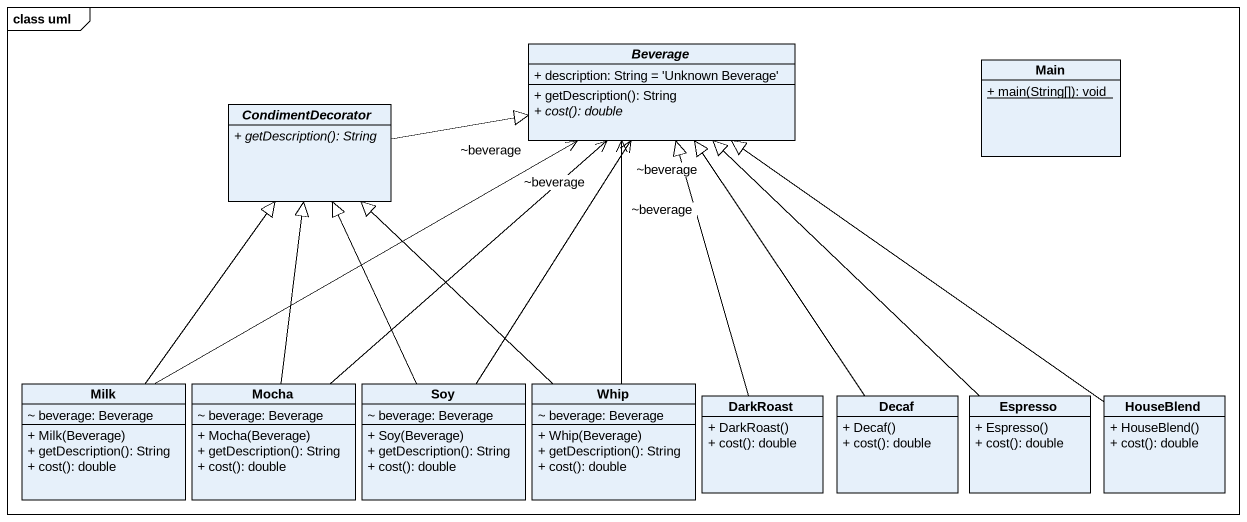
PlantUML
@startuml
mainframe class uml
hide circle
hide empty members
skinparam classAttributeIconSize 0
abstract class Beverage {
  + description: String = 'Unknown Beverage'
  + getDescription(): String
  {abstract} + cost(): double
}
class Main {
  {static} + main(String[]): void
}
abstract class CondimentDecorator {
  {abstract} + getDescription(): String
}
class Milk {
  ~ beverage: Beverage
  + Milk(Beverage)
  + getDescription(): String
  + cost(): double
}
class Mocha {
  ~ beverage: Beverage
  + Mocha(Beverage)
  + getDescription(): String
  + cost(): double
}
class Soy {
  ~ beverage: Beverage
  + Soy(Beverage)
  + getDescription(): String
  + cost(): double
}
class Whip {
  ~ beverage: Beverage
  + Whip(Beverage)
  + getDescription(): String
  + cost(): double
}
class DarkRoast {
  + DarkRoast()
  + cost(): double
}
class Decaf {
  + Decaf()
  + cost(): double
}
class Espresso {
  + Espresso()
  + cost(): double
}
class HouseBlend {
  + HouseBlend()
  + cost(): double
}
CondimentDecorator -right-|> Beverage
Milk -up-> "~beverage" Beverage
Milk -up-|> CondimentDecorator
Mocha -up-> "~beverage" Beverage
Mocha -up-|> CondimentDecorator
Soy -up-> "~beverage" Beverage
Soy -up-|> CondimentDecorator
Whip -up-> "~beverage" Beverage
Whip -up-|> CondimentDecorator
DarkRoast -up-|> Beverage
Decaf -up-|> Beverage
Espresso -up-|> Beverage
HouseBlend -up-|> Beverage
@enduml
